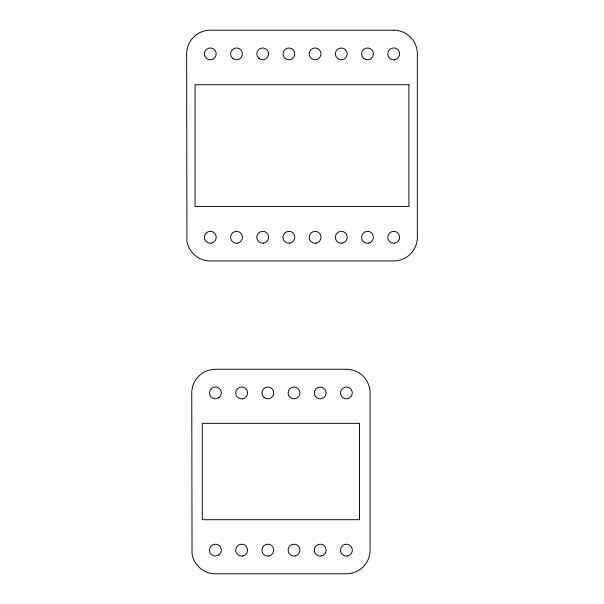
<?xml version="1.0" encoding="UTF-8"?>
<svg xmlns="http://www.w3.org/2000/svg" width="604" height="604" viewBox="0 0 604 604"><rect width="100%" height="100%" fill="white"/><g stroke="black" fill="none" stroke-linecap="round" stroke-linejoin="round"><path stroke-width="0.91" d="M218.897 397.719L215.417 398.851A5.919 5.919 0 0 1 210.147 395.62L209.792 394.759A5.919 5.919 0 0 1 215.417 387.021L216.345 387.089A5.919 5.919 0 0 1 220.203 389.459L220.694 390.252A5.919 5.919 0 0 1 218.897 397.719M218.897 554.925L215.417 556.05A5.919 5.919 0 0 1 210.147 552.819L209.792 551.965A5.919 5.919 0 0 1 215.417 544.219L216.345 544.295A5.919 5.919 0 0 1 220.203 546.658L220.694 547.451A5.919 5.919 0 0 1 218.897 554.925M394.623 59.728L393.702 59.796A5.919 5.919 0 0 1 388.432 56.565L388.078 55.711A5.919 5.919 0 0 1 393.702 47.965L394.623 48.041A5.919 5.919 0 0 1 398.489 50.404L398.972 51.197A5.919 5.919 0 0 1 394.623 59.728M211.226 243.125L210.298 243.201A5.919 5.919 0 0 1 205.028 239.969L204.673 239.108A5.919 5.919 0 0 1 210.298 231.37L211.226 231.438A5.919 5.919 0 0 1 215.084 233.808L215.568 234.594A5.919 5.919 0 0 1 211.226 243.125M237.425 243.125L236.496 243.201A5.919 5.919 0 0 1 231.226 239.969L230.871 239.108A5.919 5.919 0 0 1 236.496 231.37L237.425 231.438A5.919 5.919 0 0 1 241.283 233.808L241.774 234.594A5.919 5.919 0 0 1 237.425 243.125M263.623 243.125L262.702 243.201A5.919 5.919 0 0 1 257.425 239.969L257.07 239.108A5.919 5.919 0 0 1 262.702 231.37L263.623 231.438A5.919 5.919 0 0 1 267.489 233.808L267.972 234.594A5.919 5.919 0 0 1 263.623 243.125M289.822 243.125L288.901 243.201A5.919 5.919 0 0 1 283.631 239.969L283.276 239.108A5.919 5.919 0 0 1 288.901 231.37L289.822 231.438A5.919 5.919 0 0 1 293.687 233.808L294.171 234.594A5.919 5.919 0 0 1 289.822 243.125M316.028 243.125L315.099 243.201A5.919 5.919 0 0 1 309.829 239.969L309.474 239.108A5.919 5.919 0 0 1 315.099 231.37L316.028 231.438A5.919 5.919 0 0 1 319.886 233.808L320.369 234.594A5.919 5.919 0 0 1 316.028 243.125M342.226 243.125L341.298 243.201A5.919 5.919 0 0 1 336.028 239.969L335.673 239.108A5.919 5.919 0 0 1 341.298 231.37L342.226 231.438A5.919 5.919 0 0 1 346.084 233.808L346.575 234.594A5.919 5.919 0 0 1 342.226 243.125M368.425 243.125L367.504 243.201A5.919 5.919 0 0 1 362.226 239.969L361.872 239.108A5.919 5.919 0 0 1 367.504 231.37L368.425 231.438A5.919 5.919 0 0 1 372.283 233.808L372.774 234.594A5.919 5.919 0 0 1 368.425 243.125M394.623 243.125L393.702 243.201A5.919 5.919 0 0 1 388.432 239.969L388.078 239.108A5.919 5.919 0 0 1 393.702 231.37L394.623 231.438A5.919 5.919 0 0 1 398.489 233.808L398.972 234.594A5.919 5.919 0 0 1 394.623 243.125M242.544 398.776L241.623 398.851A5.919 5.919 0 0 1 236.345 395.62L235.99 394.759A5.919 5.919 0 0 1 241.623 387.021L242.544 387.089A5.919 5.919 0 0 1 246.409 389.459L246.893 390.252A5.919 5.919 0 0 1 242.544 398.776M242.544 555.982L241.623 556.05A5.919 5.919 0 0 1 236.345 552.819L235.99 551.965A5.919 5.919 0 0 1 241.623 544.219L242.544 544.295A5.919 5.919 0 0 1 246.409 546.658L246.893 547.451A5.919 5.919 0 0 1 242.544 555.982M268.742 555.982L267.821 556.05A5.919 5.919 0 0 1 262.551 552.819L262.196 551.965A5.919 5.919 0 0 1 267.821 544.219L268.742 544.295A5.919 5.919 0 0 1 272.608 546.658L273.091 547.451A5.919 5.919 0 0 1 268.742 555.982M294.948 555.982L294.02 556.05A5.919 5.919 0 0 1 288.75 552.819L288.395 551.965A5.919 5.919 0 0 1 294.02 544.219L294.948 544.295A5.919 5.919 0 0 1 298.806 546.658L299.29 547.451A5.919 5.919 0 0 1 294.948 555.982M321.147 555.982L320.218 556.05A5.919 5.919 0 0 1 314.948 552.819L314.593 551.965A5.919 5.919 0 0 1 320.218 544.219L321.147 544.295A5.919 5.919 0 0 1 325.005 546.658L325.496 547.451A5.919 5.919 0 0 1 321.147 555.982M347.345 555.982L346.424 556.05A5.919 5.919 0 0 1 341.147 552.819L340.792 551.965A5.919 5.919 0 0 1 346.424 544.219L347.345 544.295A5.919 5.919 0 0 1 351.203 546.658L351.694 547.451A5.919 5.919 0 0 1 347.345 555.982M393.702 30.2L210.298 30.215A23.662 23.662 0 0 0 186.636 53.884L186.923 240.966A23.677 23.677 0 0 0 210.298 260.951L393.702 260.951A23.677 23.677 0 0 0 417.364 237.266L417.364 53.862A23.662 23.662 0 0 0 393.702 30.2M408.916 84.734L195.084 84.734L195.084 206.432L408.916 206.432L408.916 84.734M346.424 369.271L215.417 369.271A23.662 23.662 0 0 0 191.755 392.932L192.042 553.823A23.677 23.677 0 0 0 215.417 573.8L346.424 573.8A23.677 23.677 0 0 0 370.086 550.116L370.086 392.932A23.662 23.662 0 0 0 346.424 369.271M359.523 423.351L202.317 423.351L202.317 519.704L359.523 519.704L359.523 423.351M311.377 58.482A5.919 5.919 0 0 0 320.943 54.805A5.919 5.919 0 0 0 312.978 48.358A5.919 5.919 0 0 0 311.377 58.482M206.576 58.482A5.919 5.919 0 0 0 216.141 54.805A5.919 5.919 0 0 0 208.176 48.358A5.919 5.919 0 0 0 206.576 58.482M363.774 58.482A5.919 5.919 0 0 0 373.348 54.805A5.919 5.919 0 0 0 365.382 48.358A5.919 5.919 0 0 0 363.774 58.482M232.774 58.482A5.919 5.919 0 0 0 242.34 54.805A5.919 5.919 0 0 0 234.382 48.358A5.919 5.919 0 0 0 232.774 58.482M258.98 58.482A5.919 5.919 0 0 0 268.546 54.805A5.919 5.919 0 0 0 260.581 48.358A5.919 5.919 0 0 0 258.98 58.482M285.179 58.482A5.919 5.919 0 0 0 294.744 54.805A5.919 5.919 0 0 0 286.779 48.358A5.919 5.919 0 0 0 285.179 58.482M337.576 58.482A5.919 5.919 0 0 0 347.141 54.805A5.919 5.919 0 0 0 339.184 48.358A5.919 5.919 0 0 0 337.576 58.482M342.695 397.53A5.919 5.919 0 0 0 352.26 393.861A5.919 5.919 0 0 0 344.303 387.413A5.919 5.919 0 0 0 342.695 397.53M290.298 397.53A5.919 5.919 0 0 0 299.863 393.861A5.919 5.919 0 0 0 291.898 387.413A5.919 5.919 0 0 0 290.298 397.53M316.496 397.53A5.919 5.919 0 0 0 326.062 393.861A5.919 5.919 0 0 0 318.104 387.413A5.919 5.919 0 0 0 316.496 397.53M264.099 397.53A5.919 5.919 0 0 0 273.665 393.861A5.919 5.919 0 0 0 265.7 387.413A5.919 5.919 0 0 0 264.099 397.53"/></g></svg>
